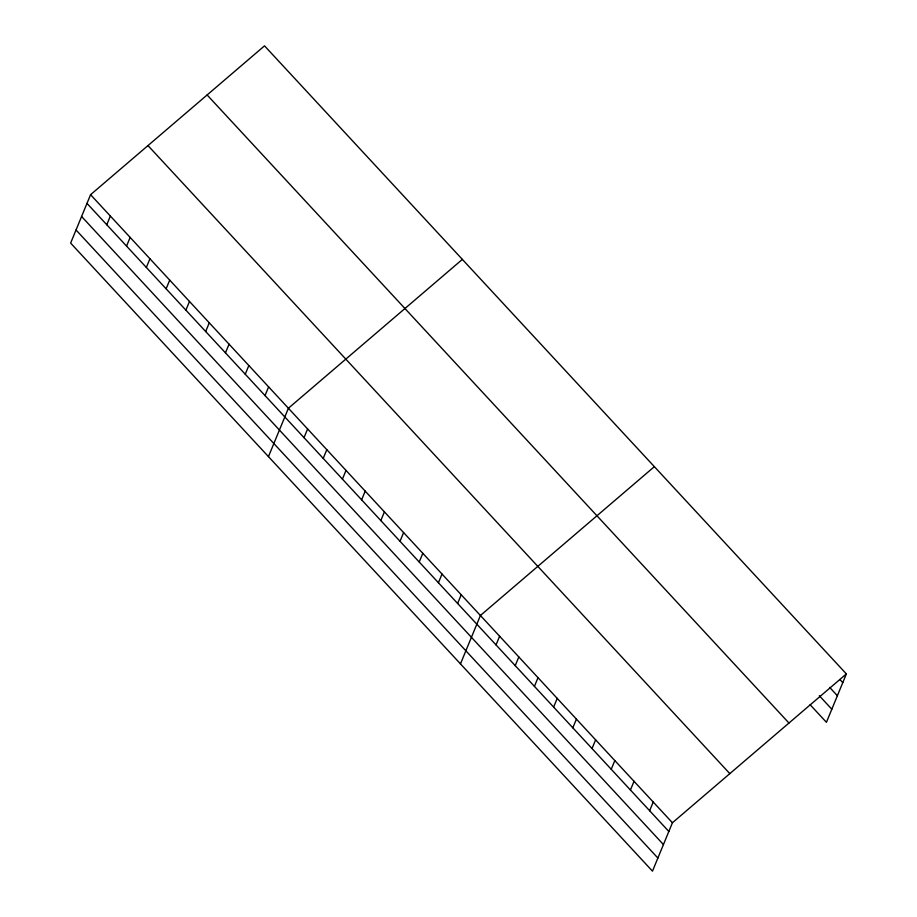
<?xml version="1.0" encoding="UTF-8"?>
<svg xmlns="http://www.w3.org/2000/svg" width="917" height="917" viewBox="0 0 917 917"><rect width="100%" height="100%" fill="white"/><g stroke="black" fill="none" stroke-linecap="round" stroke-linejoin="round"><path stroke-width="1.38" d="M90.577 194.691L70.632 243.085L652.48 871.15L672.425 822.755L846.368 673.915L264.52 45.85L90.577 194.691L672.425 822.755M106.773 224.745L110.361 216.045M126.557 246.1L130.145 237.4M146.342 267.455L149.93 258.754M166.126 288.809L169.714 280.109M185.91 310.164L189.487 301.464M205.695 331.518L209.271 322.818M225.467 352.873L229.055 344.173M245.252 374.228L248.839 365.528M265.036 395.582L268.624 386.882M268.463 456.62L288.408 408.237L462.351 259.396M304.02 437.661L307.608 428.961M323.22 458.385L326.807 449.685M342.419 479.11L346.007 470.41M361.619 499.834L365.207 491.134M380.819 520.569L384.406 511.869M400.03 541.294L403.606 532.594M419.229 562.018L422.806 553.318M438.429 582.742L442.017 574.042M457.629 603.466L461.217 594.766M460.472 663.885L480.416 615.49L654.36 466.65M496.028 644.926L499.616 636.226M515.228 665.65L518.816 656.95M534.428 686.374L538.015 677.674M553.627 707.099L557.215 698.399M572.827 727.823L576.415 719.123M592.038 748.547L595.614 739.859M611.238 769.283L614.826 760.583M630.438 790.007L634.025 781.307M649.637 810.731L653.225 802.031M846.368 673.915L826.423 722.309L810.101 704.692M839.903 679.508L842.78 682.615M829.702 687.429L837.381 695.716M819.339 695.739L831.822 709.208M207.116 94.967L788.964 723.032M147.981 145.574L729.829 773.639M86.989 203.391L668.837 831.455M81.59 216.492L663.438 844.557M76.031 229.984L657.879 858.048"/></g></svg>
